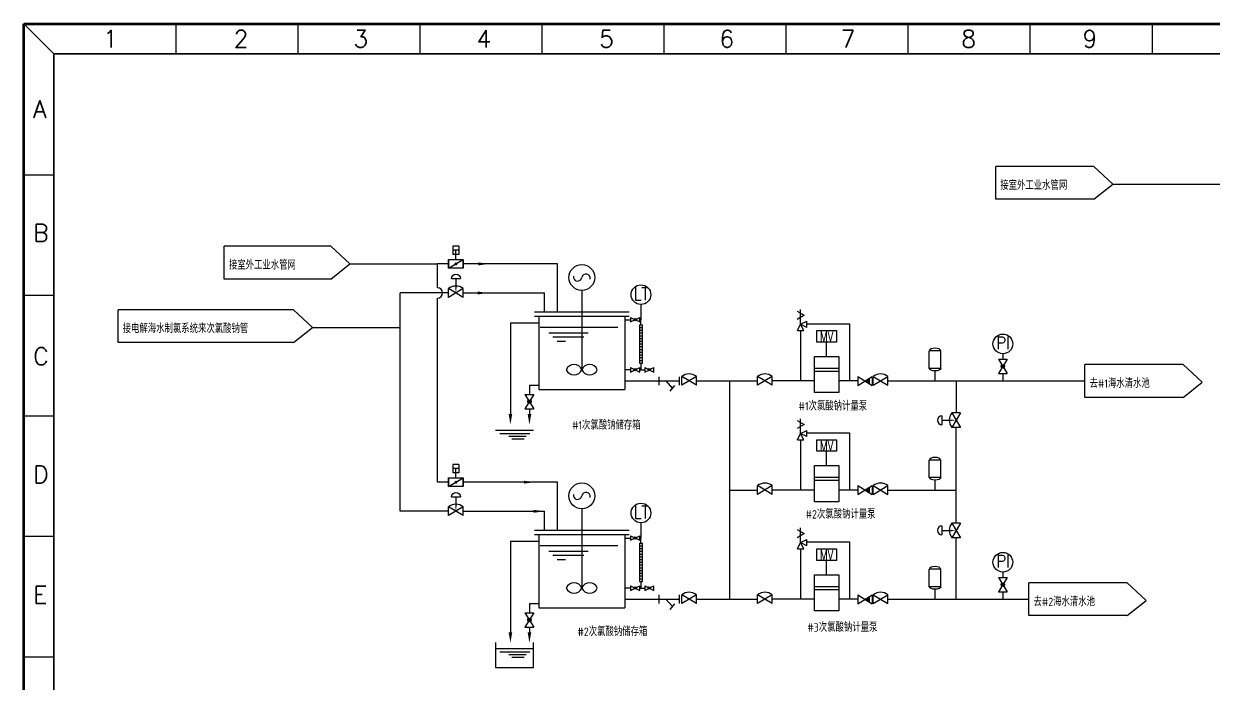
# Model space of a CAD drawing. Extents: x 5981 to 6822, y 1176 to 1761.
# Drawn here: x 5980.6 to 6477.6, y 1485.3 to 1760.7 of the extents above; entities that cross this region are included whole.
import ezdxf
from ezdxf.enums import TextEntityAlignment as Align

# ---------------------------------------------------------------- set-up
doc = ezdxf.new("R2010")
doc.units = 0
doc.header["$LTSCALE"] = 10
doc.header["$MEASUREMENT"] = 0
doc.layers.get('0').update_dxf_attribs({"linetype": 'CONTINUOUS'})
doc.layers.add('3', color=1, linetype='CONTINUOUS')
doc.layers.add('NEW', color=70, linetype='CONTINUOUS')
doc.styles.add('HZ', font='geditxt.shx', dxfattribs={"width": 0.7, "bigfont": 'hztxt1.shx'})
doc.styles.add('样式 2', font='txt.shx', dxfattribs={"height": 2})
doc.styles.add('样式 3', font='gbenor.shx', dxfattribs={"height": 3.5, "bigfont": 'gbcbig.shx'})

# ---------------------------------------------------------------- blocks, each defined once
blk = doc.blocks.new('A$C0587419D')
at = {"layer": 'NEW', "color": 0, "linetype": 'Continuous'}
blk.add_line((250, 400), (0, 400), dxfattribs=at)
at = {"layer": 'NEW', "color": 0}
blk.add_line((125, 400), (125, 131), dxfattribs=at)
blk.add_lwpolyline([(126, 136, 35.9, 0, 0), (126, 0, 0, 0, 0)], format="xyseb", dxfattribs=at)
at = {"layer": 'NEW', "color": 0, "linetype": 'Continuous'}
blk.add_arc((125, 399), 125, 0.1072, 179.8928, dxfattribs=at)
blk = doc.blocks.new('A$C38862A56')
at = {"color": 0}
for p, q in [((0, 0), (4, 2.5)), ((0, 2.5), (0, 0)), ((0, 2.5), (4, 0)), ((3.17, 1.98), (3.17, 0.52)), ((4, 2.5), (4, 0))]:
    blk.add_line(p, q, dxfattribs=at)

msp = doc.modelspace()

# ---------------------------------------------------------------- hatches: boundary and pattern name
at = {"ltscale": 0.3}
h = msp.add_hatch(color=7, dxfattribs=at)
edge = h.paths.add_edge_path()
edge.add_arc((6390.05, 1617.4), 0.75, 0, 360)
h = msp.add_hatch(color=7, dxfattribs=at)
edge = h.paths.add_edge_path()
edge.add_arc((6192.05, 1602.65), 0.75, 0, 360)
h = msp.add_hatch(color=7, dxfattribs=at)
edge = h.paths.add_edge_path()
edge.add_arc((6390.05, 1526.08), 0.75, 0, 360)
h = msp.add_hatch(color=7, dxfattribs=at)
edge = h.paths.add_edge_path()
edge.add_arc((6192.05, 1511.33), 0.75, 0, 360)

# ---------------------------------------------------------------- linework, layer by layer
at = {"color": 7, "linetype": 'ByBlock', "lineweight": 50}
for p, q in [((5980.55, 1760.69), (6822.26, 1760.69)), ((5980.55, 1176.03), (5980.55, 1760.69))]:
    msp.add_line(p, q, dxfattribs=at)
at = {"color": 7, "linetype": 'ByBlock', "lineweight": -3}
for p, q in [((5993.15, 1748.09), (5980.55, 1760.69)), ((6044.18, 1760.69), (6044.18, 1748.09)), ((6095.21, 1760.69), (6095.21, 1748.09)), ((6146.25, 1760.69), (6146.25, 1748.09)), ((6197.28, 1760.69), (6197.28, 1748.09)), ((6248.31, 1760.69), (6248.31, 1748.09)), ((6299.34, 1760.69), (6299.34, 1748.09)), ((6350.37, 1760.69), (6350.37, 1748.09)), ((6401.4, 1760.69), (6401.4, 1748.09)), ((6452.44, 1760.69), (6452.44, 1748.09)), ((5993.15, 1697.41), (5980.55, 1697.41)), ((5993.15, 1647), (5980.55, 1647)), ((5993.15, 1596.6), (5980.55, 1596.6)), ((5993.15, 1546.2), (5980.55, 1546.2)), ((5993.15, 1495.8), (5980.55, 1495.8))]:
    msp.add_line(p, q, dxfattribs=at)
at = {"color": 7, "linetype": 'ByBlock', "lineweight": 30}
for p, q in [((5993.15, 1748.09), (6809.66, 1748.09)), ((5993.15, 1188.63), (5993.15, 1748.09))]:
    msp.add_line(p, q, dxfattribs=at)
at = {"color": 5, "ltscale": 0.3}
for p, q in [((6428.16, 1700.99), (6387.05, 1700.99)), ((6387.05, 1687.26), (6387.05, 1700.99)), ((6436.07, 1693.61), (6428.16, 1700.99)), ((6428.16, 1687.26), (6436.07, 1693.61)), ((6436.07, 1693.61), (6500.51, 1693.61)), ((6428.16, 1687.26), (6387.05, 1687.26)), ((6116.92, 1660.25), (6153.58, 1660.25)), ((6153.58, 1650.25), (6153.58, 1660.25)), ((6158.23, 1660.25), (6153.58, 1660.25)), ((6203.75, 1660.25), (6164.35, 1660.25)), ((6203.75, 1640.14), (6203.75, 1660.25)), ((6153.58, 1568.94), (6153.58, 1645.87)), ((6158.23, 1568.94), (6153.58, 1568.94)), ((6203.75, 1568.94), (6164.35, 1568.94)), ((6203.75, 1548.83), (6203.75, 1568.94))]:
    msp.add_line(p, q, dxfattribs=at)
for p, q in [((6109.01, 1667.63), (6064.42, 1667.63)), ((6064.42, 1653.9), (6064.42, 1667.63)), ((6116.92, 1660.25), (6109.01, 1667.63)), ((6109.01, 1653.9), (6116.92, 1660.25)), ((6109.01, 1653.9), (6064.42, 1653.9)), ((6093.38, 1641.07), (6019.98, 1641.07)), ((6019.98, 1627.34), (6019.98, 1641.07)), ((6101.29, 1633.7), (6093.38, 1641.07)), ((6093.38, 1627.34), (6101.29, 1633.7)), ((6093.38, 1627.34), (6019.98, 1627.34))]:
    msp.add_line(p, q)
at = {"color": 7, "ltscale": 0.3}
for p, q in [((6160.06, 1667.69), (6160.06, 1664.14)), ((6162.55, 1667.69), (6160.06, 1667.69)), ((6162.55, 1665.97), (6160.06, 1665.97)), ((6161.3, 1662.09), (6161.3, 1665.97)), ((6162.55, 1667.69), (6162.55, 1664.14)), ((6158.23, 1662.09), (6164.35, 1662.09)), ((6158.23, 1658.42), (6158.23, 1662.09)), ((6158.23, 1662.09), (6164.35, 1662.09)), ((6158.23, 1658.42), (6164.35, 1662.09)), ((6158.23, 1662.09), (6158.23, 1658.42)), ((6158.23, 1662.09), (6158.23, 1658.42)), ((6162.55, 1664.14), (6160.06, 1664.14)), ((6164.35, 1658.42), (6164.35, 1662.09)), ((6164.35, 1662.09), (6164.35, 1658.42)), ((6164.35, 1658.42), (6158.23, 1658.42)), ((6164.35, 1658.42), (6158.23, 1658.42)), ((6158.23, 1648.08), (6137.95, 1648.08)), ((6137.95, 1556.77), (6137.95, 1648.08)), ((6164.35, 1649.92), (6158.23, 1646.25)), ((6164.35, 1646.25), (6158.23, 1649.92)), ((6158.23, 1646.25), (6158.23, 1649.92)), ((6164.35, 1646.25), (6164.35, 1649.92)), ((6164.35, 1648.08), (6198.39, 1648.08)), ((6198.39, 1640.14), (6198.39, 1648.08)), ((6213.95, 1649.14), (6213.95, 1615.99)), ((6238.7, 1643.25), (6238.7, 1636.91)), ((6303.98, 1640.44), (6306.94, 1638.74)), ((6305.46, 1634.97), (6305.46, 1641.16)), ((6184.1, 1635.64), (6184.1, 1597.41)), ((6184.1, 1635.64), (6195.95, 1635.64)), ((6194.15, 1640.14), (6233.75, 1640.14)), ((6194.15, 1638.34), (6233.75, 1638.34)), ((6195.95, 1638.34), (6195.95, 1607.66)), ((6231.95, 1638.34), (6231.95, 1607.66)), ((6231.95, 1636.91), (6234.38, 1636.91)), ((6234.38, 1637.87), (6234.38, 1635.95)), ((6234.38, 1637.87), (6234.38, 1635.95)), ((6234.38, 1637.87), (6238.23, 1635.95)), ((6234.38, 1635.95), (6238.23, 1637.87)), ((6234.38, 1635.95), (6238.23, 1637.87)), ((6234.38, 1637.87), (6238.23, 1635.95)), ((6238.23, 1635.95), (6238.23, 1637.87)), ((6238.23, 1635.95), (6238.23, 1637.87)), ((6238.23, 1636.91), (6238.7, 1636.91)), ((6238.7, 1634.76), (6238.7, 1636.91)), ((6306.94, 1638.74), (6303.98, 1637.03)), ((6305.46, 1634.97), (6308.06, 1636.27)), ((6308.06, 1633.66), (6308.06, 1636.27)), ((6101.29, 1633.7), (6137.95, 1633.7)), ((6228.95, 1633.65), (6196.59, 1633.65)), ((6216.59, 1631.33), (6200.11, 1631.33)), ((6238.06, 1634.76), (6238.06, 1618.71)), ((6238.06, 1634.76), (6239.33, 1634.76)), ((6238.38, 1633.65), (6239.33, 1633.65)), ((6238.38, 1632.51), (6239.33, 1632.51)), ((6238.38, 1631.38), (6239.33, 1631.38)), ((6239.33, 1618.71), (6239.33, 1634.76)), ((6304.16, 1632.36), (6305.46, 1634.97)), ((6304.16, 1632.36), (6306.76, 1632.36)), ((6306.76, 1632.36), (6305.46, 1634.97)), ((6308.06, 1633.66), (6305.46, 1634.97)), ((6305.46, 1632.36), (6305.46, 1611.41)), ((6308.34, 1635.24), (6325.92, 1635.24)), ((6325.92, 1635.24), (6325.92, 1611.31)), ((6214.83, 1629.57), (6201.87, 1629.57)), ((6207.16, 1627.81), (6203.63, 1627.81)), ((6238.38, 1630.18), (6239.33, 1630.18)), ((6238.38, 1629.05), (6239.33, 1629.05)), ((6238.38, 1627.91), (6239.33, 1627.91)), ((6238.38, 1626.77), (6239.33, 1626.77)), ((6238.38, 1625.64), (6239.33, 1625.64)), ((6316.36, 1621.55), (6316.36, 1627.57)), ((6238.38, 1624.45), (6239.33, 1624.45)), ((6238.38, 1623.31), (6239.33, 1623.31)), ((6238.38, 1622.17), (6239.33, 1622.17)), ((6238.38, 1621.04), (6239.33, 1621.04)), ((6311.32, 1606.43), (6311.32, 1621.55)), ((6311.32, 1621.55), (6321.4, 1621.55)), ((6321.4, 1621.55), (6321.4, 1606.43)), ((6364.05, 1623.88), (6359.3, 1623.88)), ((6359.3, 1616.56), (6359.3, 1623.88)), ((6364.05, 1616.56), (6364.05, 1623.88)), ((6390.05, 1622.65), (6390.05, 1620.4)), ((6234.38, 1615.98), (6231.95, 1615.98)), ((6234.38, 1616.94), (6234.38, 1615.02)), ((6234.38, 1616.94), (6234.38, 1615.02)), ((6234.38, 1616.94), (6238.23, 1615.02)), ((6234.38, 1615.02), (6238.23, 1616.94)), ((6234.38, 1615.02), (6238.23, 1616.94)), ((6234.38, 1616.94), (6238.23, 1615.02)), ((6238.06, 1618.71), (6239.33, 1618.71)), ((6238.23, 1615.02), (6238.23, 1616.94)), ((6238.23, 1615.02), (6238.23, 1616.94)), ((6238.7, 1615.98), (6238.23, 1615.98)), ((6238.38, 1619.9), (6239.33, 1619.9)), ((6238.7, 1618.71), (6238.7, 1615.98)), ((6238.7, 1615.98), (6240.26, 1615.98)), ((6240.26, 1616.94), (6240.26, 1615.02)), ((6240.26, 1616.94), (6240.26, 1615.02)), ((6240.26, 1616.94), (6244.11, 1615.02)), ((6240.26, 1615.02), (6244.11, 1616.94)), ((6240.26, 1615.02), (6244.11, 1616.94)), ((6240.26, 1616.94), (6244.11, 1615.02)), ((6244.11, 1615.02), (6244.11, 1616.94)), ((6244.11, 1615.02), (6244.11, 1616.94)), ((6321.4, 1616.51), (6311.32, 1616.51)), ((6364.05, 1616.56), (6359.3, 1616.56)), ((6388.17, 1620.4), (6391.92, 1614.4)), ((6388.17, 1620.4), (6391.92, 1620.4)), ((6391.92, 1620.4), (6388.17, 1614.4)), ((6465.5, 1618.16), (6424.39, 1618.16)), ((6424.39, 1604.43), (6424.39, 1618.16)), ((6473.41, 1610.79), (6465.5, 1618.16)), ((6231.95, 1611.3), (6246.28, 1611.3)), ((6246.28, 1609.49), (6246.28, 1613.07)), ((6246.28, 1611.3), (6254.77, 1611.3)), ((6249.08, 1611.28), (6251.9, 1608.19)), ((6254.77, 1609.49), (6254.77, 1613.07)), ((6261.86, 1609.46), (6255.75, 1613.13)), ((6261.86, 1613.13), (6255.75, 1609.46)), ((6255.75, 1609.46), (6255.75, 1613.13)), ((6261.86, 1609.46), (6261.86, 1613.13)), ((6261.86, 1611.3), (6275.81, 1611.3)), ((6275.81, 1519.97), (6275.81, 1611.3)), ((6275.81, 1611.3), (6287.49, 1611.3)), ((6287.49, 1609.47), (6287.49, 1613.15)), ((6293.61, 1613.15), (6287.49, 1609.47)), ((6293.61, 1609.47), (6287.49, 1613.15)), ((6293.61, 1609.47), (6293.61, 1613.15)), ((6311.32, 1611.31), (6293.61, 1611.31)), ((6321.4, 1615.25), (6311.32, 1615.25)), ((6329.4, 1611.31), (6321.4, 1611.31)), ((6335.84, 1609.47), (6341.96, 1613.15)), ((6335.84, 1613.15), (6341.96, 1609.47)), ((6335.84, 1609.47), (6335.84, 1613.15)), ((6341.96, 1609.47), (6341.96, 1613.15)), ((6341.96, 1611.3), (6424.39, 1611.3)), ((6361.68, 1611.3), (6361.68, 1615.47)), ((6370.55, 1611.3), (6370.55, 1597.93)), ((6388.17, 1614.4), (6391.92, 1614.4)), ((6390.05, 1614.4), (6390.05, 1611.3)), ((6465.5, 1604.43), (6473.41, 1610.79)), ((6190.18, 1605.65), (6193.93, 1599.65)), ((6190.18, 1605.65), (6193.93, 1605.65)), ((6193.93, 1605.65), (6190.18, 1599.65)), ((6192.05, 1609.54), (6195.8, 1609.54)), ((6192.05, 1609.48), (6192.05, 1605.73)), ((6195.95, 1607.66), (6231.95, 1607.66)), ((6250.96, 1607), (6252.83, 1609.39)), ((6321.4, 1606.43), (6311.32, 1606.43)), ((6465.5, 1604.43), (6424.39, 1604.43)), ((6368.71, 1597.93), (6372.39, 1591.81)), ((6372.39, 1597.93), (6368.71, 1591.81)), ((6372.39, 1597.93), (6368.71, 1597.93)), ((6177.82, 1590.71), (6193.7, 1590.71)), ((6303.98, 1594.78), (6306.94, 1593.07)), ((6306.94, 1593.07), (6303.98, 1591.37)), ((6305.46, 1589.3), (6305.46, 1595.49)), ((6372.39, 1591.81), (6368.71, 1591.81)), ((6370.55, 1551.85), (6370.55, 1591.81)), ((6179.64, 1589.26), (6192.25, 1589.26)), ((6184.64, 1587.09), (6189.89, 1587.09)), ((6304.16, 1586.7), (6305.46, 1589.3)), ((6304.16, 1586.7), (6306.76, 1586.7)), ((6305.46, 1589.3), (6308.06, 1590.61)), ((6306.76, 1586.7), (6305.46, 1589.3)), ((6308.06, 1588), (6305.46, 1589.3)), ((6305.46, 1586.7), (6305.46, 1565.75)), ((6308.06, 1588), (6308.06, 1590.61)), ((6308.34, 1589.58), (6325.92, 1589.58)), ((6325.92, 1589.58), (6325.92, 1565.65)), ((6316.36, 1575.89), (6316.36, 1581.9)), ((6160.06, 1576.38), (6160.06, 1572.83)), ((6162.55, 1576.38), (6160.06, 1576.38)), ((6162.55, 1576.38), (6162.55, 1572.83)), ((6311.32, 1560.77), (6311.32, 1575.89)), ((6311.32, 1575.89), (6321.4, 1575.89)), ((6321.4, 1575.89), (6321.4, 1560.77)), ((6364.05, 1578.21), (6359.3, 1578.21)), ((6359.3, 1570.89), (6359.3, 1578.21)), ((6364.05, 1570.89), (6364.05, 1578.21)), ((6158.23, 1570.78), (6164.35, 1570.78)), ((6158.23, 1567.11), (6158.23, 1570.78)), ((6158.23, 1570.78), (6164.35, 1570.78)), ((6158.23, 1567.11), (6164.35, 1570.78)), ((6158.23, 1570.78), (6158.23, 1567.11)), ((6158.23, 1570.78), (6158.23, 1567.11)), ((6162.55, 1574.66), (6160.06, 1574.66)), ((6162.55, 1572.83), (6160.06, 1572.83)), ((6161.3, 1570.78), (6161.3, 1574.66)), ((6164.35, 1567.11), (6164.35, 1570.78)), ((6164.35, 1570.78), (6164.35, 1567.11)), ((6321.4, 1570.85), (6311.32, 1570.85)), ((6364.05, 1570.89), (6359.3, 1570.89)), ((6164.35, 1567.11), (6158.23, 1567.11)), ((6164.35, 1567.11), (6158.23, 1567.11)), ((6287.49, 1563.81), (6287.49, 1567.49)), ((6293.61, 1567.49), (6287.49, 1563.81)), ((6293.61, 1563.81), (6287.49, 1567.49)), ((6293.61, 1563.81), (6293.61, 1567.49)), ((6321.4, 1569.59), (6311.32, 1569.59)), ((6335.84, 1563.81), (6341.96, 1567.49)), ((6335.84, 1567.49), (6341.96, 1563.81)), ((6335.84, 1563.81), (6335.84, 1567.49)), ((6341.96, 1563.81), (6341.96, 1567.49)), ((6361.68, 1565.63), (6361.68, 1569.8)), ((6275.81, 1565.63), (6287.49, 1565.63)), ((6311.32, 1565.65), (6293.61, 1565.65)), ((6329.4, 1565.65), (6321.4, 1565.65)), ((6341.96, 1565.63), (6370.55, 1565.63)), ((6158.23, 1556.77), (6137.95, 1556.77)), ((6164.35, 1558.61), (6158.23, 1554.94)), ((6164.35, 1554.94), (6158.23, 1558.61)), ((6158.23, 1554.94), (6158.23, 1558.61)), ((6164.35, 1554.94), (6164.35, 1558.61)), ((6164.35, 1556.76), (6198.39, 1556.76)), ((6198.39, 1548.83), (6198.39, 1556.77)), ((6213.95, 1557.81), (6213.95, 1524.66)), ((6321.4, 1560.77), (6311.32, 1560.77)), ((6238.7, 1551.92), (6238.7, 1545.59)), ((6368.71, 1551.85), (6372.39, 1545.73)), ((6372.39, 1551.85), (6368.71, 1545.73)), ((6372.39, 1551.85), (6368.71, 1551.85)), ((6194.15, 1548.81), (6233.75, 1548.81)), ((6194.15, 1547.01), (6233.75, 1547.01)), ((6195.95, 1547.01), (6195.95, 1516.34)), ((6231.95, 1547.01), (6231.95, 1516.34)), ((6234.38, 1546.55), (6234.38, 1544.62)), ((6234.38, 1546.55), (6234.38, 1544.62)), ((6234.38, 1546.55), (6238.23, 1544.62)), ((6234.38, 1544.62), (6238.23, 1546.55)), ((6234.38, 1544.62), (6238.23, 1546.55)), ((6234.38, 1546.55), (6238.23, 1544.62)), ((6238.23, 1544.62), (6238.23, 1546.55)), ((6238.23, 1544.62), (6238.23, 1546.55)), ((6303.98, 1549.12), (6306.94, 1547.41)), ((6306.94, 1547.41), (6303.98, 1545.7)), ((6305.46, 1543.64), (6305.46, 1549.83)), ((6184.1, 1544.31), (6184.1, 1506.09)), ((6184.1, 1544.31), (6195.95, 1544.31)), ((6228.95, 1542.32), (6196.59, 1542.32)), ((6231.95, 1545.59), (6234.38, 1545.59)), ((6238.06, 1543.43), (6238.06, 1527.39)), ((6238.06, 1543.43), (6239.33, 1543.43)), ((6238.23, 1545.59), (6238.7, 1545.59)), ((6238.38, 1542.32), (6239.33, 1542.32)), ((6238.38, 1541.19), (6239.33, 1541.19)), ((6238.7, 1543.43), (6238.7, 1545.59)), ((6239.33, 1527.39), (6239.33, 1543.43)), ((6304.16, 1541.04), (6305.46, 1543.64)), ((6304.16, 1541.04), (6306.76, 1541.04)), ((6305.46, 1543.64), (6308.06, 1544.95)), ((6306.76, 1541.04), (6305.46, 1543.64)), ((6308.06, 1542.34), (6305.46, 1543.64)), ((6305.46, 1541.04), (6305.46, 1520.08)), ((6308.06, 1542.34), (6308.06, 1544.95)), ((6308.34, 1543.92), (6325.92, 1543.92)), ((6325.92, 1543.92), (6325.92, 1519.99)), ((6372.39, 1545.73), (6368.71, 1545.73)), ((6370.55, 1519.97), (6370.55, 1545.73)), ((6216.59, 1540.01), (6200.11, 1540.01)), ((6214.83, 1538.25), (6201.87, 1538.25)), ((6207.16, 1536.48), (6203.63, 1536.48)), ((6238.38, 1540.05), (6239.33, 1540.05)), ((6238.38, 1538.86), (6239.33, 1538.86)), ((6238.38, 1537.72), (6239.33, 1537.72)), ((6238.38, 1536.59), (6239.33, 1536.59)), ((6316.36, 1530.23), (6316.36, 1536.24)), ((6238.38, 1535.45), (6239.33, 1535.45)), ((6238.38, 1534.31), (6239.33, 1534.31)), ((6238.38, 1533.12), (6239.33, 1533.12)), ((6238.38, 1531.99), (6239.33, 1531.99)), ((6364.05, 1532.55), (6359.3, 1532.55)), ((6359.3, 1525.23), (6359.3, 1532.55)), ((6364.05, 1525.23), (6364.05, 1532.55)), ((6390.05, 1531.33), (6390.05, 1529.08)), ((6238.06, 1527.39), (6239.33, 1527.39)), ((6238.38, 1530.85), (6239.33, 1530.85)), ((6238.38, 1529.71), (6239.33, 1529.71)), ((6238.38, 1528.58), (6239.33, 1528.58)), ((6238.7, 1527.39), (6238.7, 1524.65)), ((6311.32, 1515.11), (6311.32, 1530.23)), ((6311.32, 1530.23), (6321.4, 1530.23)), ((6321.4, 1530.23), (6321.4, 1515.11)), ((6388.17, 1529.08), (6391.92, 1523.08)), ((6388.17, 1529.08), (6391.92, 1529.08)), ((6391.92, 1529.08), (6388.17, 1523.08)), ((6442.05, 1526.84), (6400.94, 1526.84)), ((6400.94, 1513.11), (6400.94, 1526.84)), ((6449.97, 1519.46), (6442.05, 1526.84)), ((6234.38, 1524.65), (6231.95, 1524.65)), ((6234.38, 1525.62), (6234.38, 1523.69)), ((6234.38, 1525.62), (6234.38, 1523.69)), ((6234.38, 1525.62), (6238.23, 1523.69)), ((6234.38, 1523.69), (6238.23, 1525.62)), ((6234.38, 1523.69), (6238.23, 1525.62)), ((6234.38, 1525.62), (6238.23, 1523.69)), ((6238.23, 1523.69), (6238.23, 1525.62)), ((6238.23, 1523.69), (6238.23, 1525.62)), ((6238.7, 1524.65), (6238.23, 1524.65)), ((6238.7, 1524.65), (6240.26, 1524.65)), ((6240.26, 1525.62), (6240.26, 1523.69)), ((6240.26, 1525.62), (6240.26, 1523.69)), ((6240.26, 1525.62), (6244.11, 1523.69)), ((6240.26, 1523.69), (6244.11, 1525.62)), ((6240.26, 1523.69), (6244.11, 1525.62)), ((6240.26, 1525.62), (6244.11, 1523.69)), ((6244.11, 1523.69), (6244.11, 1525.62)), ((6244.11, 1523.69), (6244.11, 1525.62)), ((6246.28, 1518.17), (6246.28, 1521.75)), ((6254.77, 1518.17), (6254.77, 1521.75)), ((6261.86, 1518.13), (6255.75, 1521.81)), ((6261.86, 1521.81), (6255.75, 1518.13)), ((6255.75, 1518.13), (6255.75, 1521.81)), ((6261.86, 1518.13), (6261.86, 1521.81)), ((6287.49, 1518.15), (6287.49, 1521.82)), ((6293.61, 1521.82), (6287.49, 1518.15)), ((6293.61, 1518.15), (6287.49, 1521.82)), ((6293.61, 1518.15), (6293.61, 1521.82)), ((6321.4, 1525.19), (6311.32, 1525.19)), ((6321.4, 1523.93), (6311.32, 1523.93)), ((6335.84, 1518.15), (6341.96, 1521.82)), ((6335.84, 1521.82), (6341.96, 1518.15)), ((6335.84, 1518.15), (6335.84, 1521.82)), ((6341.96, 1518.15), (6341.96, 1521.82)), ((6364.05, 1525.23), (6359.3, 1525.23)), ((6361.68, 1519.97), (6361.68, 1524.14)), ((6388.17, 1523.08), (6391.92, 1523.08)), ((6390.05, 1523.08), (6390.05, 1519.97)), ((6192.05, 1518.21), (6195.8, 1518.21)), ((6192.05, 1518.15), (6192.05, 1514.4)), ((6195.95, 1516.34), (6231.95, 1516.34)), ((6231.95, 1519.97), (6246.28, 1519.97)), ((6246.28, 1519.97), (6254.77, 1519.97)), ((6249.08, 1519.96), (6251.9, 1516.87)), ((6250.96, 1515.67), (6252.83, 1518.06)), ((6261.86, 1519.97), (6275.81, 1519.97)), ((6275.81, 1519.97), (6287.49, 1519.97)), ((6311.32, 1519.99), (6293.61, 1519.99)), ((6329.4, 1519.99), (6321.4, 1519.99)), ((6341.96, 1519.97), (6400.94, 1519.97)), ((6442.05, 1513.11), (6449.97, 1519.46)), ((6190.18, 1514.33), (6193.93, 1508.33)), ((6190.18, 1514.33), (6193.93, 1514.33)), ((6193.93, 1514.33), (6190.18, 1508.33)), ((6321.4, 1515.11), (6311.32, 1515.11)), ((6442.05, 1513.11), (6400.94, 1513.11)), ((6190.18, 1508.33), (6193.93, 1508.33)), ((6192.05, 1508.33), (6192.05, 1506.09)), ((6177.82, 1501.92), (6177.82, 1491.42)), ((6193.7, 1491.42), (6193.7, 1501.92)), ((6177.82, 1499.38), (6193.7, 1499.38)), ((6179.64, 1497.94), (6192.25, 1497.94)), ((6183.37, 1496.85), (6190.62, 1496.85)), ((6177.82, 1491.42), (6193.7, 1491.42)), ((6184.64, 1495.76), (6189.89, 1495.76))]:
    msp.add_line(p, q, dxfattribs=at)
at = {"ltscale": 2}
for p, q in [((6190.18, 1599.65), (6193.93, 1599.65)), ((6192.05, 1599.65), (6192.05, 1597.41)), ((6183.37, 1588.17), (6190.62, 1588.17))]:
    msp.add_line(p, q, dxfattribs=at)
at = {"color": 7, "ltscale": 0.3, "const_width": 0.598}
for points in [[(6161.6, 1660.25, -1), (6161, 1660.25, -1)], [(6161.6, 1568.93, -1), (6161, 1568.93, -1)]]:
    msp.add_lwpolyline(points, format="xyb", close=True, dxfattribs=at)
at = {"color": 5, "ltscale": 0.3}
for points in [[(6170.68, 1660.25, 1.2, 0, 0), (6175.23, 1660.25, 0, 0, 0)], [(6189.74, 1568.94, 1.2, 0, 0), (6194.29, 1568.94, 0, 0, 0)]]:
    msp.add_lwpolyline(points, format="xyseb", dxfattribs=at)
at = {"color": 7, "ltscale": 0.3}
for points in [[(6170.41, 1648.08, 1.2, 0, 0), (6174.96, 1648.08, 0, 0, 0)], [(6193.84, 1556.76, 1.2, 0, 0), (6198.39, 1556.76, 0, 0, 0)]]:
    msp.add_lwpolyline(points, format="xyseb", dxfattribs=at)
for points in [[(6312.25, 1632.37), (6320.47, 1632.37), (6320.47, 1627.57), (6312.25, 1627.57)], [(6312.25, 1586.71), (6320.47, 1586.71), (6320.47, 1581.9), (6312.25, 1581.9)], [(6312.25, 1541.05), (6320.47, 1541.05), (6320.47, 1536.24), (6312.25, 1536.24)]]:
    msp.add_lwpolyline(points, close=True, dxfattribs=at)
for centre, radius in [((6213.95, 1654.54), 5.4), ((6238.7, 1647.37), 4.12), ((6236.3, 1636.91), 0.484), ((6390.05, 1626.78), 4.12), ((6236.3, 1615.98), 0.484), ((6242.18, 1615.98), 0.484), ((6390.05, 1617.4), 0.75), ((6192.05, 1602.65), 0.75), ((6213.95, 1563.21), 5.4), ((6238.7, 1556.05), 4.12), ((6236.3, 1545.59), 0.484), ((6390.05, 1535.45), 4.12), ((6390.05, 1526.08), 0.75), ((6236.3, 1524.65), 0.484), ((6242.18, 1524.65), 0.484), ((6192.05, 1511.33), 0.75)]:
    msp.add_circle(centre, radius, dxfattribs=at)
for centre, radius, start, end in [((6215.72, 1654.22), 1.8, 350, 170), ((6161.29, 1646.1), 4.9, 51.3452, 128.6548), ((6212.18, 1654.85), 1.8, 170, 350), ((6210.71, 1614.64), 3.51, 22.6199, 157.3801), ((6210.71, 1617.34), 3.51, 202.6199, 337.3801), ((6217.19, 1614.64), 3.51, 22.6199, 157.3801), ((6217.19, 1617.34), 3.51, 202.6199, 337.3801), ((6258.8, 1609.31), 4.9, 51.3452, 128.6548), ((6290.55, 1609.32), 4.9, 51.3452, 128.6548), ((6338.9, 1609.32), 4.9, 51.3452, 128.6548), ((6372.54, 1594.87), 4.9, 141.3452, 218.6548), ((6290.55, 1563.66), 4.9, 51.3452, 128.6548), ((6338.9, 1563.66), 4.9, 51.3452, 128.6548), ((6212.18, 1563.52), 1.8, 170, 350), ((6215.72, 1562.9), 1.8, 350, 170), ((6161.29, 1554.79), 4.9, 51.3452, 128.6548), ((6372.54, 1548.79), 4.9, 141.3452, 218.6548), ((6210.71, 1523.31), 3.51, 22.6199, 157.3801), ((6217.19, 1523.31), 3.51, 22.6199, 157.3801), ((6210.71, 1526.01), 3.51, 202.6199, 337.3801), ((6217.19, 1526.01), 3.51, 202.6199, 337.3801), ((6258.8, 1517.98), 4.9, 51.3452, 128.6548), ((6290.55, 1518), 4.9, 51.3452, 128.6548), ((6338.9, 1518), 4.9, 51.3452, 128.6548)]:
    msp.add_arc(centre, radius, start, end, dxfattribs=at)
at = {"color": 5, "ltscale": 0.3}
msp.add_arc((6153.58, 1648.08), 2.16, 270, 90, dxfattribs=at)
at = {"color": 7, "ltscale": 0.3}
for centre in [(6361.68, 1623.88), (6361.68, 1578.21), (6361.68, 1532.55)]:
    msp.add_ellipse(centre, major_axis=(-2.37, 0), ratio=0.460572, start_param=3.141593, end_param=6.283185, dxfattribs=at)
at = {"color": 7, "ltscale": 0.3, "extrusion": (0, 0, -1)}
for centre in [(6361.68, 1616.56), (6361.68, 1570.89), (6361.68, 1525.23)]:
    msp.add_ellipse(centre, major_axis=(-2.37, 0), ratio=0.460572, start_param=3.141593, end_param=6.283185, dxfattribs=at)
at = {"color": 7, "ltscale": 0.3}
for points in [[(6332.4, 1611.3), (6334.16, 1612.4), (6334.16, 1610.19)], [(6332.4, 1565.63), (6334.16, 1566.73), (6334.16, 1564.53)], [(6332.4, 1519.97), (6334.16, 1521.07), (6334.16, 1518.87)]]:
    msp.add_solid(points, dxfattribs=at)
at = {"layer": '3', "color": 7}
for points in [[(6184.1, 1593.09, 0, 1.5, 0), (6184.1, 1597.41, 1.5, 1.5, 0)], [(6192.05, 1593.09, 0, 1.5, 0), (6192.05, 1597.41, 1.5, 1.5, 0)], [(6184.1, 1501.76, 0, 1.5, 0), (6184.1, 1506.09, 1.5, 1.5, 0)], [(6192.05, 1501.76, 0, 1.5, 0), (6192.05, 1506.09, 1.5, 1.5, 0)]]:
    msp.add_lwpolyline(points, format="xyseb", dxfattribs=at)

# ---------------------------------------------------------------- block references
at = {"color": 7, "ltscale": 0.3}
for name, p, xscale, yscale, zscale in [('A$C0587419D', (6163.18, 1648.08), -0.01500000000032742, 0.01499999999998636, 0.015), ('A$C38862A56', (6329.4, 1609.42), 1.5, 1.5, 1.5), ('A$C38862A56', (6329.4, 1563.76), 1.5, 1.5, 1.5), ('A$C0587419D', (6163.18, 1556.77), -0.01500000000032742, 0.01499999999998636, 0.015), ('A$C38862A56', (6329.4, 1518.1), 1.5, 1.5, 1.5)]:
    msp.add_blockref(name, p, dxfattribs=dict(at, xscale=xscale, yscale=yscale, zscale=zscale))
at = {"color": 7, "ltscale": 0.3, "xscale": 0.01500000000032742, "yscale": 0.01500000000032742, "zscale": 0.01500000000032742, "rotation": 90}
for p in [(6370.55, 1592.98), (6370.55, 1546.9)]:
    msp.add_blockref('A$C0587419D', p, dxfattribs=at)

# ---------------------------------------------------------------- texts
at = {"color": 7, "linetype": 'ByBlock', "lineweight": -3, "style": '样式 2'}
for s, p in [('1', (6013.67, 1750.77)), ('2', (6068.34, 1750.77)), ('3', (6118.43, 1750.77)), ('4', (6169.91, 1750.77)), ('5', (6221.2, 1750.77)), ('6', (6271.49, 1750.77)), ('7', (6322.17, 1750.77)), ('8', (6372.66, 1750.77)), ('9', (6423.35, 1750.77)), ('A', (5984.47, 1721.38)), ('B', (5984.47, 1669.58)), ('C', (5984.47, 1618.02)), ('D', (5984.47, 1568.56)), ('E', (5984.47, 1518.16))]:
    msp.add_text(s, height=7.23, dxfattribs=at).set_placement(p)
at = {"style": '样式 3'}
for s, p in [('接室外工业水管网', (6388.98, 1691.27)), ('接室外工业水管网', (6066.36, 1657.92)), ('接电解海水制氯系统来次氯酸钠管', (6021.92, 1631.36)), ('#1次氯酸钠计量泵', (6304.61, 1598.96)), ('#2次氯酸钠计量泵', (6307.57, 1553.74)), ('#3次氯酸钠计量泵', (6308.3, 1506.41))]:
    msp.add_text(s, height=3.5, dxfattribs=at).set_placement(p)
at = {"color": 7, "ltscale": 0.3, "style": 'HZ'}
for s, height, width, p in [('LT', 5.25, 0.85, (6238.81, 1647.75)), ('MV', 4.5, 0.7, (6316.36, 1629.97)), ('PI', 5.25, 0.85, (6390.17, 1627.15)), ('MV', 4.5, 0.7, (6316.36, 1584.31)), ('LT', 5.25, 0.85, (6238.81, 1556.42)), ('MV', 4.5, 0.7, (6316.36, 1538.64)), ('PI', 5.25, 0.85, (6390.17, 1535.83))]:
    msp.add_text(s, height=height, dxfattribs=dict(at, width=width)).set_placement(p, align=Align.MIDDLE_CENTER)
at = {"color": 7, "ltscale": 0.3, "style": '样式 3'}
for s, p in [('去#1海水清水池', (6426.33, 1608.45)), ('去#2海水清水池', (6402.88, 1517.12))]:
    msp.add_text(s, height=3.5, dxfattribs=at).set_placement(p)
at = {"style": '样式 3'}
for s, p in [('#1次氯酸钠储存箱', (6224.2, 1592.72)), ('#2次氯酸钠储存箱', (6226.73, 1506.37))]:
    msp.add_text(s, height=3.5, dxfattribs=at).set_placement(p, align=Align.MIDDLE_CENTER)

doc.saveas('drawing.dxf')
